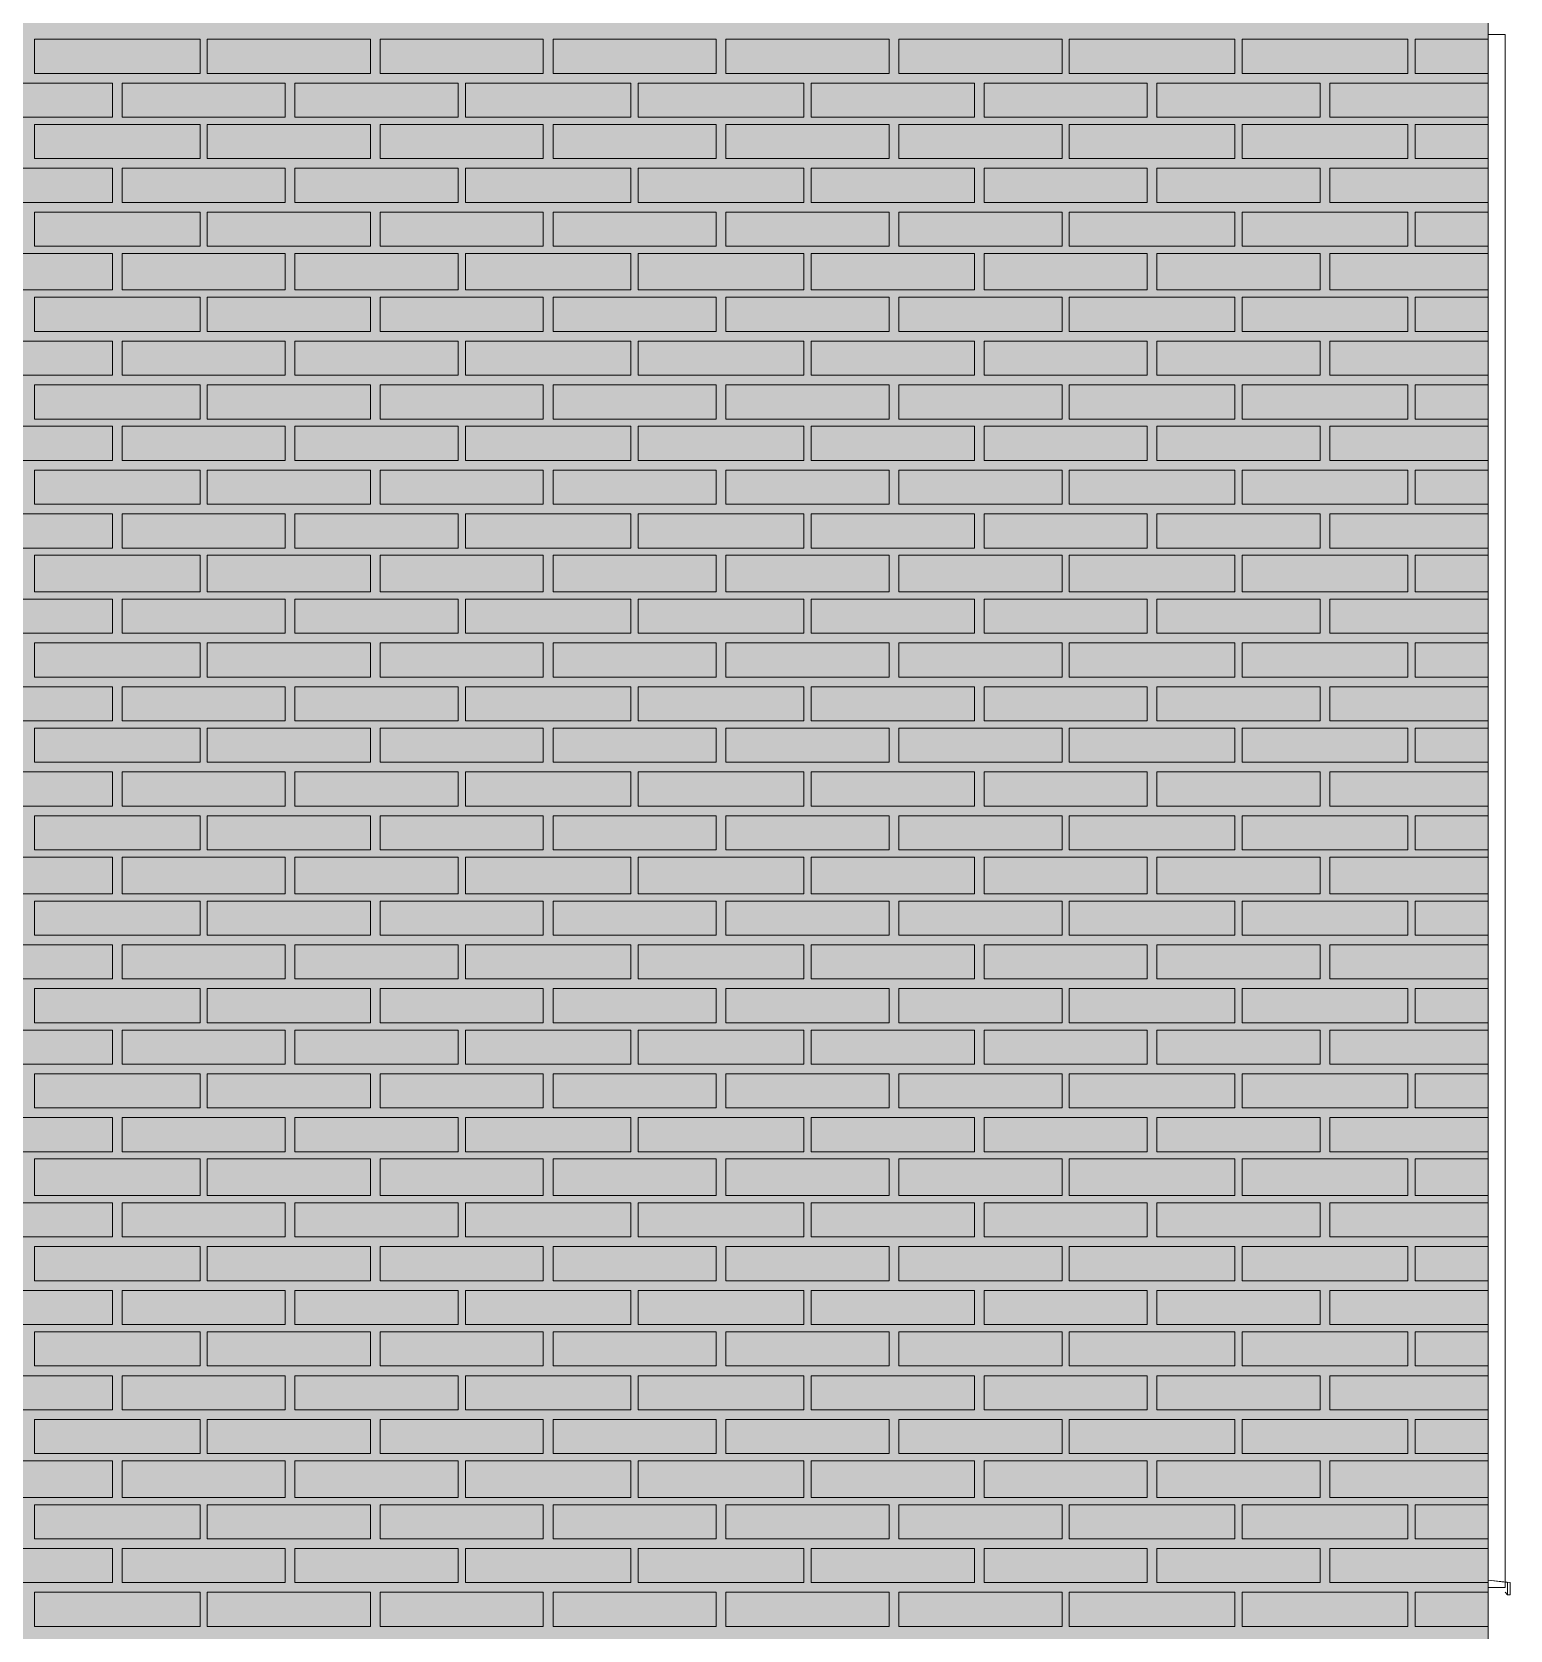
# Model space of a CAD drawing. Header units: millimetres. Extents: x -28928 to 100580, y -22867 to 36490.
# Drawn here: x 79786 to 82354, y 4157 to 6934 of the extents above; entities that cross this region are included whole.
import ezdxf

# ---------------------------------------------------------------- set-up
doc = ezdxf.new("R2010")
doc.units = ezdxf.units.MM
doc.layers.add('PDF _Геометрия', color=7, linetype='Continuous', true_color=0x8f8e8d)
doc.layers.add('PDF _Сплошная заливка', color=7, linetype='Continuous', true_color=0xffffff)

msp = doc.modelspace()

# ---------------------------------------------------------------- hatches: boundary and pattern name
at = {"layer": 'PDF _Сплошная заливка', "true_color": 0xdcd6cf, "transparency": 33554559}
msp.add_hatch(color=254, dxfattribs=at).paths.add_polyline_path([(60798.4, -2005.5), (60798.4, -4713.2), (70224.5, -4713.2), (70224.5, -1464), (74070.3, -1464), (74070.3, -4713.2), (82294.9, -4713.2), (82294.9, 9028.4), (55763.7, 9028.4), (55763.7, -4713.2), (56851.1, -4713.2), (56851.1, -1464), (58251.4, -1464), (58251.4, -4713.2), (59499.5, -4713.2), (59499.5, -2005.5)])

# ---------------------------------------------------------------- linework, layer by layer
at = {"layer": 'PDF _Геометрия', "color": 7, "lineweight": 9}
for points in [[(45263, -4679.3), (45263, -4713.2), (29486.4, -4713.2), (45263, -4713.2), (45263, -1464), (47137.2, -1464), (47137.2, -4713.2), (55763.7, -4713.2), (56851.1, -4713.2), (56851.1, -1464), (58251.4, -1464), (58251.4, -4713.2), (59499.5, -4713.2), (59499.5, -2005.5), (60798.4, -2005.5), (60798.4, -4713.2), (70224.5, -4713.2), (70224.5, -1464), (74070.3, -1464), (74070.3, -4713.2), (82294.9, -4713.2), (82316.1, -4713.2), (82316.1, 9028.4)], [(82316.1, 6929.9), (82345.7, 6929.9), (82345.7, 6853.7), (82345.7, 5580.3), (82345.7, 4306.8), (82345.7, 4230.7), (82316.1, 4230.7)], [(82345.7, 4222.2), (82345.7, 4222.2)]]:
    msp.add_lwpolyline(points, dxfattribs=at)
at = {"layer": 'PDF _Геометрия', "lineweight": 9}
for points in [[(80078, 6921.4), (80078, 6862.2), (79790.3, 6862.2), (79790.3, 6921.4)], [(80374.1, 6921.4), (80374.1, 6862.2), (80090.7, 6862.2), (80090.7, 6921.4)], [(80674.5, 6921.4), (80674.5, 6862.2), (80391.1, 6862.2), (80391.1, 6921.4)], [(80974.9, 6921.4), (80974.9, 6862.2), (80691.4, 6862.2), (80691.4, 6921.4)], [(81275.3, 6921.4), (81275.3, 6862.2), (80991.8, 6862.2), (80991.8, 6921.4)], [(81575.7, 6921.4), (81575.7, 6862.2), (81292.2, 6862.2), (81292.2, 6921.4)], [(81876.1, 6921.4), (81876.1, 6862.2), (81588.4, 6862.2), (81588.4, 6921.4)], [(82176.4, 6921.4), (82176.4, 6862.2), (81888.7, 6862.2), (81888.7, 6921.4)], [(79925.7, 6786), (79781.8, 6786), (79642.2, 6786), (79642.2, 6845.3), (79781.8, 6845.3), (79925.7, 6845.3)], [(80226.1, 6786), (80082.2, 6786), (79942.6, 6786), (79942.6, 6845.3), (80082.2, 6845.3), (80226.1, 6845.3)], [(80526.4, 6786), (80382.6, 6786), (80243, 6786), (80243, 6845.3), (80382.6, 6845.3), (80526.4, 6845.3)], [(80826.8, 6786), (80683, 6786), (80539.1, 6786), (80539.1, 6845.3), (80683, 6845.3), (80826.8, 6845.3)], [(81127.2, 6786), (80983.4, 6786), (80839.5, 6786), (80839.5, 6845.3), (80983.4, 6845.3), (81127.2, 6845.3)], [(81423.4, 6786), (81283.7, 6786), (81139.9, 6786), (81139.9, 6845.3), (81283.7, 6845.3), (81423.4, 6845.3)], [(81723.7, 6786), (81584.1, 6786), (81440.3, 6786), (81440.3, 6845.3), (81584.1, 6845.3), (81723.7, 6845.3)], [(82024.1, 6786), (81884.5, 6786), (81740.7, 6786), (81740.7, 6845.3), (81884.5, 6845.3), (82024.1, 6845.3)], [(80078, 6773.4), (80078, 6714.1), (79790.3, 6714.1), (79790.3, 6773.4)], [(80374.1, 6773.4), (80374.1, 6714.1), (80090.7, 6714.1), (80090.7, 6773.4)], [(80674.5, 6773.4), (80674.5, 6714.1), (80391.1, 6714.1), (80391.1, 6773.4)], [(80974.9, 6773.4), (80974.9, 6714.1), (80691.4, 6714.1), (80691.4, 6773.4)], [(81275.3, 6773.4), (81275.3, 6714.1), (80991.8, 6714.1), (80991.8, 6773.4)], [(81575.7, 6773.4), (81575.7, 6714.1), (81292.2, 6714.1), (81292.2, 6773.4)], [(81876.1, 6773.4), (81876.1, 6714.1), (81588.4, 6714.1), (81588.4, 6773.4)], [(82176.4, 6773.4), (82176.4, 6714.1), (81888.7, 6714.1), (81888.7, 6773.4)], [(79925.7, 6638), (79781.8, 6638), (79642.2, 6638), (79642.2, 6697.2), (79781.8, 6697.2), (79925.7, 6697.2)], [(80226.1, 6638), (80082.2, 6638), (79942.6, 6638), (79942.6, 6697.2), (80082.2, 6697.2), (80226.1, 6697.2)], [(80526.4, 6638), (80382.6, 6638), (80243, 6638), (80243, 6697.2), (80382.6, 6697.2), (80526.4, 6697.2)], [(80826.8, 6638), (80683, 6638), (80539.1, 6638), (80539.1, 6697.2), (80683, 6697.2), (80826.8, 6697.2)], [(81127.2, 6638), (80983.4, 6638), (80839.5, 6638), (80839.5, 6697.2), (80983.4, 6697.2), (81127.2, 6697.2)], [(81423.4, 6638), (81283.7, 6638), (81139.9, 6638), (81139.9, 6697.2), (81283.7, 6697.2), (81423.4, 6697.2)], [(81723.7, 6638), (81584.1, 6638), (81440.3, 6638), (81440.3, 6697.2), (81584.1, 6697.2), (81723.7, 6697.2)], [(82024.1, 6638), (81884.5, 6638), (81740.7, 6638), (81740.7, 6697.2), (81884.5, 6697.2), (82024.1, 6697.2)], [(80078, 6621), (80078, 6561.8), (79790.3, 6561.8), (79790.3, 6621)], [(80374.1, 6621), (80374.1, 6561.8), (80090.7, 6561.8), (80090.7, 6621)], [(80674.5, 6621), (80674.5, 6561.8), (80391.1, 6561.8), (80391.1, 6621)], [(80974.9, 6621), (80974.9, 6561.8), (80691.4, 6561.8), (80691.4, 6621)], [(81275.3, 6621), (81275.3, 6561.8), (80991.8, 6561.8), (80991.8, 6621)], [(81575.7, 6621), (81575.7, 6561.8), (81292.2, 6561.8), (81292.2, 6621)], [(81876.1, 6621), (81876.1, 6561.8), (81588.4, 6561.8), (81588.4, 6621)], [(82176.4, 6621), (82176.4, 6561.8), (81888.7, 6561.8), (81888.7, 6621)], [(79925.7, 6485.7), (79781.8, 6485.7), (79642.2, 6485.7), (79642.2, 6549.1), (79781.8, 6549.1), (79925.7, 6549.1)], [(80226.1, 6485.7), (80082.2, 6485.7), (79942.6, 6485.7), (79942.6, 6549.1), (80082.2, 6549.1), (80226.1, 6549.1)], [(80526.4, 6485.7), (80382.6, 6485.7), (80243, 6485.7), (80243, 6549.1), (80382.6, 6549.1), (80526.4, 6549.1)], [(80826.8, 6485.7), (80683, 6485.7), (80539.1, 6485.7), (80539.1, 6549.1), (80683, 6549.1), (80826.8, 6549.1)], [(81127.2, 6485.7), (80983.4, 6485.7), (80839.5, 6485.7), (80839.5, 6549.1), (80983.4, 6549.1), (81127.2, 6549.1)], [(81423.4, 6485.7), (81283.7, 6485.7), (81139.9, 6485.7), (81139.9, 6549.1), (81283.7, 6549.1), (81423.4, 6549.1)], [(81723.7, 6485.7), (81584.1, 6485.7), (81440.3, 6485.7), (81440.3, 6549.1), (81584.1, 6549.1), (81723.7, 6549.1)], [(82024.1, 6485.7), (81884.5, 6485.7), (81740.7, 6485.7), (81740.7, 6549.1), (81884.5, 6549.1), (82024.1, 6549.1)], [(80078, 6473), (80078, 6413.7), (79790.3, 6413.7), (79790.3, 6473)], [(80374.1, 6473), (80374.1, 6413.7), (80090.7, 6413.7), (80090.7, 6473)], [(80674.5, 6473), (80674.5, 6413.7), (80391.1, 6413.7), (80391.1, 6473)], [(80974.9, 6473), (80974.9, 6413.7), (80691.4, 6413.7), (80691.4, 6473)], [(81275.3, 6473), (81275.3, 6413.7), (80991.8, 6413.7), (80991.8, 6473)], [(81575.7, 6473), (81575.7, 6413.7), (81292.2, 6413.7), (81292.2, 6473)], [(81876.1, 6473), (81876.1, 6413.7), (81588.4, 6413.7), (81588.4, 6473)], [(82176.4, 6473), (82176.4, 6413.7), (81888.7, 6413.7), (81888.7, 6473)], [(79925.7, 6337.6), (79781.8, 6337.6), (79642.2, 6337.6), (79642.2, 6396.8), (79781.8, 6396.8), (79925.7, 6396.8)], [(80226.1, 6337.6), (80082.2, 6337.6), (79942.6, 6337.6), (79942.6, 6396.8), (80082.2, 6396.8), (80226.1, 6396.8)], [(80526.4, 6337.6), (80382.6, 6337.6), (80243, 6337.6), (80243, 6396.8), (80382.6, 6396.8), (80526.4, 6396.8)], [(80826.8, 6337.6), (80683, 6337.6), (80539.1, 6337.6), (80539.1, 6396.8), (80683, 6396.8), (80826.8, 6396.8)], [(81127.2, 6337.6), (80983.4, 6337.6), (80839.5, 6337.6), (80839.5, 6396.8), (80983.4, 6396.8), (81127.2, 6396.8)], [(81423.4, 6337.6), (81283.7, 6337.6), (81139.9, 6337.6), (81139.9, 6396.8), (81283.7, 6396.8), (81423.4, 6396.8)], [(81723.7, 6337.6), (81584.1, 6337.6), (81440.3, 6337.6), (81440.3, 6396.8), (81584.1, 6396.8), (81723.7, 6396.8)], [(82024.1, 6337.6), (81884.5, 6337.6), (81740.7, 6337.6), (81740.7, 6396.8), (81884.5, 6396.8), (82024.1, 6396.8)], [(80078, 6320.7), (80078, 6261.4), (79790.3, 6261.4), (79790.3, 6320.7)], [(80374.1, 6320.7), (80374.1, 6261.4), (80090.7, 6261.4), (80090.7, 6320.7)], [(80674.5, 6320.7), (80674.5, 6261.4), (80391.1, 6261.4), (80391.1, 6320.7)], [(80974.9, 6320.7), (80974.9, 6261.4), (80691.4, 6261.4), (80691.4, 6320.7)], [(81275.3, 6320.7), (81275.3, 6261.4), (80991.8, 6261.4), (80991.8, 6320.7)], [(81575.7, 6320.7), (81575.7, 6261.4), (81292.2, 6261.4), (81292.2, 6320.7)], [(81876.1, 6320.7), (81876.1, 6261.4), (81588.4, 6261.4), (81588.4, 6320.7)], [(82176.4, 6320.7), (82176.4, 6261.4), (81888.7, 6261.4), (81888.7, 6320.7)], [(79925.7, 6189.5), (79781.8, 6189.5), (79642.2, 6189.5), (79642.2, 6248.7), (79781.8, 6248.7), (79925.7, 6248.7)], [(80226.1, 6189.5), (80082.2, 6189.5), (79942.6, 6189.5), (79942.6, 6248.7), (80082.2, 6248.7), (80226.1, 6248.7)], [(80526.4, 6189.5), (80382.6, 6189.5), (80243, 6189.5), (80243, 6248.7), (80382.6, 6248.7), (80526.4, 6248.7)], [(80826.8, 6189.5), (80683, 6189.5), (80539.1, 6189.5), (80539.1, 6248.7), (80683, 6248.7), (80826.8, 6248.7)], [(81127.2, 6189.5), (80983.4, 6189.5), (80839.5, 6189.5), (80839.5, 6248.7), (80983.4, 6248.7), (81127.2, 6248.7)], [(81423.4, 6189.5), (81283.7, 6189.5), (81139.9, 6189.5), (81139.9, 6248.7), (81283.7, 6248.7), (81423.4, 6248.7)], [(81723.7, 6189.5), (81584.1, 6189.5), (81440.3, 6189.5), (81440.3, 6248.7), (81584.1, 6248.7), (81723.7, 6248.7)], [(82024.1, 6189.5), (81884.5, 6189.5), (81740.7, 6189.5), (81740.7, 6248.7), (81884.5, 6248.7), (82024.1, 6248.7)], [(80078, 6172.6), (80078, 6113.4), (79790.3, 6113.4), (79790.3, 6172.6)], [(80374.1, 6172.6), (80374.1, 6113.4), (80090.7, 6113.4), (80090.7, 6172.6)], [(80674.5, 6172.6), (80674.5, 6113.4), (80391.1, 6113.4), (80391.1, 6172.6)], [(80974.9, 6172.6), (80974.9, 6113.4), (80691.4, 6113.4), (80691.4, 6172.6)], [(81275.3, 6172.6), (81275.3, 6113.4), (80991.8, 6113.4), (80991.8, 6172.6)], [(81575.7, 6172.6), (81575.7, 6113.4), (81292.2, 6113.4), (81292.2, 6172.6)], [(81876.1, 6172.6), (81876.1, 6113.4), (81588.4, 6113.4), (81588.4, 6172.6)], [(82176.4, 6172.6), (82176.4, 6113.4), (81888.7, 6113.4), (81888.7, 6172.6)], [(79925.7, 6037.2), (79781.8, 6037.2), (79642.2, 6037.2), (79642.2, 6096.4), (79781.8, 6096.4), (79925.7, 6096.4)], [(80226.1, 6037.2), (80082.2, 6037.2), (79942.6, 6037.2), (79942.6, 6096.4), (80082.2, 6096.4), (80226.1, 6096.4)], [(80526.4, 6037.2), (80382.6, 6037.2), (80243, 6037.2), (80243, 6096.4), (80382.6, 6096.4), (80526.4, 6096.4)], [(80826.8, 6037.2), (80683, 6037.2), (80539.1, 6037.2), (80539.1, 6096.4), (80683, 6096.4), (80826.8, 6096.4)], [(81127.2, 6037.2), (80983.4, 6037.2), (80839.5, 6037.2), (80839.5, 6096.4), (80983.4, 6096.4), (81127.2, 6096.4)], [(81423.4, 6037.2), (81283.7, 6037.2), (81139.9, 6037.2), (81139.9, 6096.4), (81283.7, 6096.4), (81423.4, 6096.4)], [(81723.7, 6037.2), (81584.1, 6037.2), (81440.3, 6037.2), (81440.3, 6096.4), (81584.1, 6096.4), (81723.7, 6096.4)], [(82024.1, 6037.2), (81884.5, 6037.2), (81740.7, 6037.2), (81740.7, 6096.4), (81884.5, 6096.4), (82024.1, 6096.4)], [(80078, 6024.5), (80078, 5961), (79790.3, 5961), (79790.3, 6024.5)], [(80374.1, 6024.5), (80374.1, 5961), (80090.7, 5961), (80090.7, 6024.5)], [(80674.5, 6024.5), (80674.5, 5961), (80391.1, 5961), (80391.1, 6024.5)], [(80974.9, 6024.5), (80974.9, 5961), (80691.4, 5961), (80691.4, 6024.5)], [(81275.3, 6024.5), (81275.3, 5961), (80991.8, 5961), (80991.8, 6024.5)], [(81575.7, 6024.5), (81575.7, 5961), (81292.2, 5961), (81292.2, 6024.5)], [(81876.1, 6024.5), (81876.1, 5961), (81588.4, 5961), (81588.4, 6024.5)], [(82176.4, 6024.5), (82176.4, 5961), (81888.7, 5961), (81888.7, 6024.5)], [(79925.7, 5889.1), (79781.8, 5889.1), (79642.2, 5889.1), (79642.2, 5948.4), (79781.8, 5948.4), (79925.7, 5948.4)], [(80226.1, 5889.1), (80082.2, 5889.1), (79942.6, 5889.1), (79942.6, 5948.4), (80082.2, 5948.4), (80226.1, 5948.4)], [(80526.4, 5889.1), (80382.6, 5889.1), (80243, 5889.1), (80243, 5948.4), (80382.6, 5948.4), (80526.4, 5948.4)], [(80826.8, 5889.1), (80683, 5889.1), (80539.1, 5889.1), (80539.1, 5948.4), (80683, 5948.4), (80826.8, 5948.4)], [(81127.2, 5889.1), (80983.4, 5889.1), (80839.5, 5889.1), (80839.5, 5948.4), (80983.4, 5948.4), (81127.2, 5948.4)], [(81423.4, 5889.1), (81283.7, 5889.1), (81139.9, 5889.1), (81139.9, 5948.4), (81283.7, 5948.4), (81423.4, 5948.4)], [(81723.7, 5889.1), (81584.1, 5889.1), (81440.3, 5889.1), (81440.3, 5948.4), (81584.1, 5948.4), (81723.7, 5948.4)], [(82024.1, 5889.1), (81884.5, 5889.1), (81740.7, 5889.1), (81740.7, 5948.4), (81884.5, 5948.4), (82024.1, 5948.4)], [(80078, 5872.2), (80078, 5813), (79790.3, 5813), (79790.3, 5872.2)], [(80374.1, 5872.2), (80374.1, 5813), (80090.7, 5813), (80090.7, 5872.2)], [(80674.5, 5872.2), (80674.5, 5813), (80391.1, 5813), (80391.1, 5872.2)], [(80974.9, 5872.2), (80974.9, 5813), (80691.4, 5813), (80691.4, 5872.2)], [(81275.3, 5872.2), (81275.3, 5813), (80991.8, 5813), (80991.8, 5872.2)], [(81575.7, 5872.2), (81575.7, 5813), (81292.2, 5813), (81292.2, 5872.2)], [(81876.1, 5872.2), (81876.1, 5813), (81588.4, 5813), (81588.4, 5872.2)], [(82176.4, 5872.2), (82176.4, 5813), (81888.7, 5813), (81888.7, 5872.2)], [(79925.7, 5736.8), (79781.8, 5736.8), (79642.2, 5736.8), (79642.2, 5796), (79781.8, 5796), (79925.7, 5796)], [(80226.1, 5736.8), (80082.2, 5736.8), (79942.6, 5736.8), (79942.6, 5796), (80082.2, 5796), (80226.1, 5796)], [(80526.4, 5736.8), (80382.6, 5736.8), (80243, 5736.8), (80243, 5796), (80382.6, 5796), (80526.4, 5796)], [(80826.8, 5736.8), (80683, 5736.8), (80539.1, 5736.8), (80539.1, 5796), (80683, 5796), (80826.8, 5796)], [(81127.2, 5736.8), (80983.4, 5736.8), (80839.5, 5736.8), (80839.5, 5796), (80983.4, 5796), (81127.2, 5796)], [(81423.4, 5736.8), (81283.7, 5736.8), (81139.9, 5736.8), (81139.9, 5796), (81283.7, 5796), (81423.4, 5796)], [(81723.7, 5736.8), (81584.1, 5736.8), (81440.3, 5736.8), (81440.3, 5796), (81584.1, 5796), (81723.7, 5796)], [(82024.1, 5736.8), (81884.5, 5736.8), (81740.7, 5736.8), (81740.7, 5796), (81884.5, 5796), (82024.1, 5796)], [(80078, 5724.1), (80078, 5664.9), (79790.3, 5664.9), (79790.3, 5724.1)], [(80374.1, 5724.1), (80374.1, 5664.9), (80090.7, 5664.9), (80090.7, 5724.1)], [(80674.5, 5724.1), (80674.5, 5664.9), (80391.1, 5664.9), (80391.1, 5724.1)], [(80974.9, 5724.1), (80974.9, 5664.9), (80691.4, 5664.9), (80691.4, 5724.1)], [(81275.3, 5724.1), (81275.3, 5664.9), (80991.8, 5664.9), (80991.8, 5724.1)], [(81575.7, 5724.1), (81575.7, 5664.9), (81292.2, 5664.9), (81292.2, 5724.1)], [(81876.1, 5724.1), (81876.1, 5664.9), (81588.4, 5664.9), (81588.4, 5724.1)], [(82176.4, 5724.1), (82176.4, 5664.9), (81888.7, 5664.9), (81888.7, 5724.1)], [(79925.7, 5588.7), (79781.8, 5588.7), (79642.2, 5588.7), (79642.2, 5648), (79781.8, 5648), (79925.7, 5648)], [(80226.1, 5588.7), (80082.2, 5588.7), (79942.6, 5588.7), (79942.6, 5648), (80082.2, 5648), (80226.1, 5648)], [(80526.4, 5588.7), (80382.6, 5588.7), (80243, 5588.7), (80243, 5648), (80382.6, 5648), (80526.4, 5648)], [(80826.8, 5588.7), (80683, 5588.7), (80539.1, 5588.7), (80539.1, 5648), (80683, 5648), (80826.8, 5648)], [(81127.2, 5588.7), (80983.4, 5588.7), (80839.5, 5588.7), (80839.5, 5648), (80983.4, 5648), (81127.2, 5648)], [(81423.4, 5588.7), (81283.7, 5588.7), (81139.9, 5588.7), (81139.9, 5648), (81283.7, 5648), (81423.4, 5648)], [(81723.7, 5588.7), (81584.1, 5588.7), (81440.3, 5588.7), (81440.3, 5648), (81584.1, 5648), (81723.7, 5648)], [(82024.1, 5588.7), (81884.5, 5588.7), (81740.7, 5588.7), (81740.7, 5648), (81884.5, 5648), (82024.1, 5648)], [(80078, 5571.8), (80078, 5512.6), (79790.3, 5512.6), (79790.3, 5571.8)], [(80374.1, 5571.8), (80374.1, 5512.6), (80090.7, 5512.6), (80090.7, 5571.8)], [(80674.5, 5571.8), (80674.5, 5512.6), (80391.1, 5512.6), (80391.1, 5571.8)], [(80974.9, 5571.8), (80974.9, 5512.6), (80691.4, 5512.6), (80691.4, 5571.8)], [(81275.3, 5571.8), (81275.3, 5512.6), (80991.8, 5512.6), (80991.8, 5571.8)], [(81575.7, 5571.8), (81575.7, 5512.6), (81292.2, 5512.6), (81292.2, 5571.8)], [(81876.1, 5571.8), (81876.1, 5512.6), (81588.4, 5512.6), (81588.4, 5571.8)], [(82176.4, 5571.8), (82176.4, 5512.6), (81888.7, 5512.6), (81888.7, 5571.8)], [(79925.7, 5436.4), (79781.8, 5436.4), (79642.2, 5436.4), (79642.2, 5499.9), (79781.8, 5499.9), (79925.7, 5499.9)], [(80226.1, 5436.4), (80082.2, 5436.4), (79942.6, 5436.4), (79942.6, 5499.9), (80082.2, 5499.9), (80226.1, 5499.9)], [(80526.4, 5436.4), (80382.6, 5436.4), (80243, 5436.4), (80243, 5499.9), (80382.6, 5499.9), (80526.4, 5499.9)], [(80826.8, 5436.4), (80683, 5436.4), (80539.1, 5436.4), (80539.1, 5499.9), (80683, 5499.9), (80826.8, 5499.9)], [(81127.2, 5436.4), (80983.4, 5436.4), (80839.5, 5436.4), (80839.5, 5499.9), (80983.4, 5499.9), (81127.2, 5499.9)], [(81423.4, 5436.4), (81283.7, 5436.4), (81139.9, 5436.4), (81139.9, 5499.9), (81283.7, 5499.9), (81423.4, 5499.9)], [(81723.7, 5436.4), (81584.1, 5436.4), (81440.3, 5436.4), (81440.3, 5499.9), (81584.1, 5499.9), (81723.7, 5499.9)], [(82024.1, 5436.4), (81884.5, 5436.4), (81740.7, 5436.4), (81740.7, 5499.9), (81884.5, 5499.9), (82024.1, 5499.9)], [(80078, 5423.7), (80078, 5364.5), (79790.3, 5364.5), (79790.3, 5423.7)], [(80374.1, 5423.7), (80374.1, 5364.5), (80090.7, 5364.5), (80090.7, 5423.7)], [(80674.5, 5423.7), (80674.5, 5364.5), (80391.1, 5364.5), (80391.1, 5423.7)], [(80974.9, 5423.7), (80974.9, 5364.5), (80691.4, 5364.5), (80691.4, 5423.7)], [(81275.3, 5423.7), (81275.3, 5364.5), (80991.8, 5364.5), (80991.8, 5423.7)], [(81575.7, 5423.7), (81575.7, 5364.5), (81292.2, 5364.5), (81292.2, 5423.7)], [(81876.1, 5423.7), (81876.1, 5364.5), (81588.4, 5364.5), (81588.4, 5423.7)], [(82176.4, 5423.7), (82176.4, 5364.5), (81888.7, 5364.5), (81888.7, 5423.7)], [(79925.7, 5288.4), (79781.8, 5288.4), (79642.2, 5288.4), (79642.2, 5347.6), (79781.8, 5347.6), (79925.7, 5347.6)], [(80226.1, 5288.4), (80082.2, 5288.4), (79942.6, 5288.4), (79942.6, 5347.6), (80082.2, 5347.6), (80226.1, 5347.6)], [(80526.4, 5288.4), (80382.6, 5288.4), (80243, 5288.4), (80243, 5347.6), (80382.6, 5347.6), (80526.4, 5347.6)], [(80826.8, 5288.4), (80683, 5288.4), (80539.1, 5288.4), (80539.1, 5347.6), (80683, 5347.6), (80826.8, 5347.6)], [(81127.2, 5288.4), (80983.4, 5288.4), (80839.5, 5288.4), (80839.5, 5347.6), (80983.4, 5347.6), (81127.2, 5347.6)], [(81423.4, 5288.4), (81283.7, 5288.4), (81139.9, 5288.4), (81139.9, 5347.6), (81283.7, 5347.6), (81423.4, 5347.6)], [(81723.7, 5288.4), (81584.1, 5288.4), (81440.3, 5288.4), (81440.3, 5347.6), (81584.1, 5347.6), (81723.7, 5347.6)], [(82024.1, 5288.4), (81884.5, 5288.4), (81740.7, 5288.4), (81740.7, 5347.6), (81884.5, 5347.6), (82024.1, 5347.6)], [(80078, 5271.4), (80078, 5212.2), (79790.3, 5212.2), (79790.3, 5271.4)], [(80374.1, 5271.4), (80374.1, 5212.2), (80090.7, 5212.2), (80090.7, 5271.4)], [(80674.5, 5271.4), (80674.5, 5212.2), (80391.1, 5212.2), (80391.1, 5271.4)], [(80974.9, 5271.4), (80974.9, 5212.2), (80691.4, 5212.2), (80691.4, 5271.4)], [(81275.3, 5271.4), (81275.3, 5212.2), (80991.8, 5212.2), (80991.8, 5271.4)], [(81575.7, 5271.4), (81575.7, 5212.2), (81292.2, 5212.2), (81292.2, 5271.4)], [(81876.1, 5271.4), (81876.1, 5212.2), (81588.4, 5212.2), (81588.4, 5271.4)], [(82176.4, 5271.4), (82176.4, 5212.2), (81888.7, 5212.2), (81888.7, 5271.4)], [(79925.7, 5140.3), (79781.8, 5140.3), (79642.2, 5140.3), (79642.2, 5199.5), (79781.8, 5199.5), (79925.7, 5199.5)], [(80226.1, 5140.3), (80082.2, 5140.3), (79942.6, 5140.3), (79942.6, 5199.5), (80082.2, 5199.5), (80226.1, 5199.5)], [(80526.4, 5140.3), (80382.6, 5140.3), (80243, 5140.3), (80243, 5199.5), (80382.6, 5199.5), (80526.4, 5199.5)], [(80826.8, 5140.3), (80683, 5140.3), (80539.1, 5140.3), (80539.1, 5199.5), (80683, 5199.5), (80826.8, 5199.5)], [(81127.2, 5140.3), (80983.4, 5140.3), (80839.5, 5140.3), (80839.5, 5199.5), (80983.4, 5199.5), (81127.2, 5199.5)], [(81423.4, 5140.3), (81283.7, 5140.3), (81139.9, 5140.3), (81139.9, 5199.5), (81283.7, 5199.5), (81423.4, 5199.5)], [(81723.7, 5140.3), (81584.1, 5140.3), (81440.3, 5140.3), (81440.3, 5199.5), (81584.1, 5199.5), (81723.7, 5199.5)], [(82024.1, 5140.3), (81884.5, 5140.3), (81740.7, 5140.3), (81740.7, 5199.5), (81884.5, 5199.5), (82024.1, 5199.5)], [(80078, 5123.4), (80078, 5064.1), (79790.3, 5064.1), (79790.3, 5123.4)], [(80374.1, 5123.4), (80374.1, 5064.1), (80090.7, 5064.1), (80090.7, 5123.4)], [(80674.5, 5123.4), (80674.5, 5064.1), (80391.1, 5064.1), (80391.1, 5123.4)], [(80974.9, 5123.4), (80974.9, 5064.1), (80691.4, 5064.1), (80691.4, 5123.4)], [(81275.3, 5123.4), (81275.3, 5064.1), (80991.8, 5064.1), (80991.8, 5123.4)], [(81575.7, 5123.4), (81575.7, 5064.1), (81292.2, 5064.1), (81292.2, 5123.4)], [(81876.1, 5123.4), (81876.1, 5064.1), (81588.4, 5064.1), (81588.4, 5123.4)], [(82176.4, 5123.4), (82176.4, 5064.1), (81888.7, 5064.1), (81888.7, 5123.4)], [(79925.7, 4988), (79781.8, 4988), (79642.2, 4988), (79642.2, 5047.2), (79781.8, 5047.2), (79925.7, 5047.2)], [(80226.1, 4988), (80082.2, 4988), (79942.6, 4988), (79942.6, 5047.2), (80082.2, 5047.2), (80226.1, 5047.2)], [(80526.4, 4988), (80382.6, 4988), (80243, 4988), (80243, 5047.2), (80382.6, 5047.2), (80526.4, 5047.2)], [(80826.8, 4988), (80683, 4988), (80539.1, 4988), (80539.1, 5047.2), (80683, 5047.2), (80826.8, 5047.2)], [(81127.2, 4988), (80983.4, 4988), (80839.5, 4988), (80839.5, 5047.2), (80983.4, 5047.2), (81127.2, 5047.2)], [(81423.4, 4988), (81283.7, 4988), (81139.9, 4988), (81139.9, 5047.2), (81283.7, 5047.2), (81423.4, 5047.2)], [(81723.7, 4988), (81584.1, 4988), (81440.3, 4988), (81440.3, 5047.2), (81584.1, 5047.2), (81723.7, 5047.2)], [(82024.1, 4988), (81884.5, 4988), (81740.7, 4988), (81740.7, 5047.2), (81884.5, 5047.2), (82024.1, 5047.2)], [(80078, 4975.3), (80078, 4911.8), (79790.3, 4911.8), (79790.3, 4975.3)], [(80374.1, 4975.3), (80374.1, 4911.8), (80090.7, 4911.8), (80090.7, 4975.3)], [(80674.5, 4975.3), (80674.5, 4911.8), (80391.1, 4911.8), (80391.1, 4975.3)], [(80974.9, 4975.3), (80974.9, 4911.8), (80691.4, 4911.8), (80691.4, 4975.3)], [(81275.3, 4975.3), (81275.3, 4911.8), (80991.8, 4911.8), (80991.8, 4975.3)], [(81575.7, 4975.3), (81575.7, 4911.8), (81292.2, 4911.8), (81292.2, 4975.3)], [(81876.1, 4975.3), (81876.1, 4911.8), (81588.4, 4911.8), (81588.4, 4975.3)], [(82176.4, 4975.3), (82176.4, 4911.8), (81888.7, 4911.8), (81888.7, 4975.3)], [(79925.7, 4839.9), (79781.8, 4839.9), (79642.2, 4839.9), (79642.2, 4899.1), (79781.8, 4899.1), (79925.7, 4899.1)], [(80226.1, 4839.9), (80082.2, 4839.9), (79942.6, 4839.9), (79942.6, 4899.1), (80082.2, 4899.1), (80226.1, 4899.1)], [(80526.4, 4839.9), (80382.6, 4839.9), (80243, 4839.9), (80243, 4899.1), (80382.6, 4899.1), (80526.4, 4899.1)], [(80826.8, 4839.9), (80683, 4839.9), (80539.1, 4839.9), (80539.1, 4899.1), (80683, 4899.1), (80826.8, 4899.1)], [(81127.2, 4839.9), (80983.4, 4839.9), (80839.5, 4839.9), (80839.5, 4899.1), (80983.4, 4899.1), (81127.2, 4899.1)], [(81423.4, 4839.9), (81283.7, 4839.9), (81139.9, 4839.9), (81139.9, 4899.1), (81283.7, 4899.1), (81423.4, 4899.1)], [(81723.7, 4839.9), (81584.1, 4839.9), (81440.3, 4839.9), (81440.3, 4899.1), (81584.1, 4899.1), (81723.7, 4899.1)], [(82024.1, 4839.9), (81884.5, 4839.9), (81740.7, 4839.9), (81740.7, 4899.1), (81884.5, 4899.1), (82024.1, 4899.1)], [(80078, 4823), (80078, 4763.7), (79790.3, 4763.7), (79790.3, 4823)], [(80374.1, 4823), (80374.1, 4763.7), (80090.7, 4763.7), (80090.7, 4823)], [(80674.5, 4823), (80674.5, 4763.7), (80391.1, 4763.7), (80391.1, 4823)], [(80974.9, 4823), (80974.9, 4763.7), (80691.4, 4763.7), (80691.4, 4823)], [(81275.3, 4823), (81275.3, 4763.7), (80991.8, 4763.7), (80991.8, 4823)], [(81575.7, 4823), (81575.7, 4763.7), (81292.2, 4763.7), (81292.2, 4823)], [(81876.1, 4823), (81876.1, 4763.7), (81588.4, 4763.7), (81588.4, 4823)], [(82176.4, 4823), (82176.4, 4763.7), (81888.7, 4763.7), (81888.7, 4823)], [(79925.7, 4687.6), (79781.8, 4687.6), (79642.2, 4687.6), (79642.2, 4746.8), (79781.8, 4746.8), (79925.7, 4746.8)], [(80226.1, 4687.6), (80082.2, 4687.6), (79942.6, 4687.6), (79942.6, 4746.8), (80082.2, 4746.8), (80226.1, 4746.8)], [(80526.4, 4687.6), (80382.6, 4687.6), (80243, 4687.6), (80243, 4746.8), (80382.6, 4746.8), (80526.4, 4746.8)], [(80826.8, 4687.6), (80683, 4687.6), (80539.1, 4687.6), (80539.1, 4746.8), (80683, 4746.8), (80826.8, 4746.8)], [(81127.2, 4687.6), (80983.4, 4687.6), (80839.5, 4687.6), (80839.5, 4746.8), (80983.4, 4746.8), (81127.2, 4746.8)], [(81423.4, 4687.6), (81283.7, 4687.6), (81139.9, 4687.6), (81139.9, 4746.8), (81283.7, 4746.8), (81423.4, 4746.8)], [(81723.7, 4687.6), (81584.1, 4687.6), (81440.3, 4687.6), (81440.3, 4746.8), (81584.1, 4746.8), (81723.7, 4746.8)], [(82024.1, 4687.6), (81884.5, 4687.6), (81740.7, 4687.6), (81740.7, 4746.8), (81884.5, 4746.8), (82024.1, 4746.8)], [(80078, 4674.9), (80078, 4615.7), (79790.3, 4615.7), (79790.3, 4674.9)], [(80374.1, 4674.9), (80374.1, 4615.7), (80090.7, 4615.7), (80090.7, 4674.9)], [(80674.5, 4674.9), (80674.5, 4615.7), (80391.1, 4615.7), (80391.1, 4674.9)], [(80974.9, 4674.9), (80974.9, 4615.7), (80691.4, 4615.7), (80691.4, 4674.9)], [(81275.3, 4674.9), (81275.3, 4615.7), (80991.8, 4615.7), (80991.8, 4674.9)], [(81575.7, 4674.9), (81575.7, 4615.7), (81292.2, 4615.7), (81292.2, 4674.9)], [(81876.1, 4674.9), (81876.1, 4615.7), (81588.4, 4615.7), (81588.4, 4674.9)], [(82176.4, 4674.9), (82176.4, 4615.7), (81888.7, 4615.7), (81888.7, 4674.9)], [(79925.7, 4539.5), (79781.8, 4539.5), (79642.2, 4539.5), (79642.2, 4598.7), (79781.8, 4598.7), (79925.7, 4598.7)], [(80226.1, 4539.5), (80082.2, 4539.5), (79942.6, 4539.5), (79942.6, 4598.7), (80082.2, 4598.7), (80226.1, 4598.7)], [(80526.4, 4539.5), (80382.6, 4539.5), (80243, 4539.5), (80243, 4598.7), (80382.6, 4598.7), (80526.4, 4598.7)], [(80826.8, 4539.5), (80683, 4539.5), (80539.1, 4539.5), (80539.1, 4598.7), (80683, 4598.7), (80826.8, 4598.7)], [(81127.2, 4539.5), (80983.4, 4539.5), (80839.5, 4539.5), (80839.5, 4598.7), (80983.4, 4598.7), (81127.2, 4598.7)], [(81423.4, 4539.5), (81283.7, 4539.5), (81139.9, 4539.5), (81139.9, 4598.7), (81283.7, 4598.7), (81423.4, 4598.7)], [(81723.7, 4539.5), (81584.1, 4539.5), (81440.3, 4539.5), (81440.3, 4598.7), (81584.1, 4598.7), (81723.7, 4598.7)], [(82024.1, 4539.5), (81884.5, 4539.5), (81740.7, 4539.5), (81740.7, 4598.7), (81884.5, 4598.7), (82024.1, 4598.7)], [(80078, 4522.6), (80078, 4463.4), (79790.3, 4463.4), (79790.3, 4522.6)], [(80374.1, 4522.6), (80374.1, 4463.4), (80090.7, 4463.4), (80090.7, 4522.6)], [(80674.5, 4522.6), (80674.5, 4463.4), (80391.1, 4463.4), (80391.1, 4522.6)], [(80974.9, 4522.6), (80974.9, 4463.4), (80691.4, 4463.4), (80691.4, 4522.6)], [(81275.3, 4522.6), (81275.3, 4463.4), (80991.8, 4463.4), (80991.8, 4522.6)], [(81575.7, 4522.6), (81575.7, 4463.4), (81292.2, 4463.4), (81292.2, 4522.6)], [(81876.1, 4522.6), (81876.1, 4463.4), (81588.4, 4463.4), (81588.4, 4522.6)], [(82176.4, 4522.6), (82176.4, 4463.4), (81888.7, 4463.4), (81888.7, 4522.6)], [(79925.7, 4387.2), (79781.8, 4387.2), (79642.2, 4387.2), (79642.2, 4450.7), (79781.8, 4450.7), (79925.7, 4450.7)], [(80226.1, 4387.2), (80082.2, 4387.2), (79942.6, 4387.2), (79942.6, 4450.7), (80082.2, 4450.7), (80226.1, 4450.7)], [(80526.4, 4387.2), (80382.6, 4387.2), (80243, 4387.2), (80243, 4450.7), (80382.6, 4450.7), (80526.4, 4450.7)], [(80826.8, 4387.2), (80683, 4387.2), (80539.1, 4387.2), (80539.1, 4450.7), (80683, 4450.7), (80826.8, 4450.7)], [(81127.2, 4387.2), (80983.4, 4387.2), (80839.5, 4387.2), (80839.5, 4450.7), (80983.4, 4450.7), (81127.2, 4450.7)], [(81423.4, 4387.2), (81283.7, 4387.2), (81139.9, 4387.2), (81139.9, 4450.7), (81283.7, 4450.7), (81423.4, 4450.7)], [(81723.7, 4387.2), (81584.1, 4387.2), (81440.3, 4387.2), (81440.3, 4450.7), (81584.1, 4450.7), (81723.7, 4450.7)], [(82024.1, 4387.2), (81884.5, 4387.2), (81740.7, 4387.2), (81740.7, 4450.7), (81884.5, 4450.7), (82024.1, 4450.7)], [(80078, 4374.5), (80078, 4315.3), (79790.3, 4315.3), (79790.3, 4374.5)], [(80374.1, 4374.5), (80374.1, 4315.3), (80090.7, 4315.3), (80090.7, 4374.5)], [(80674.5, 4374.5), (80674.5, 4315.3), (80391.1, 4315.3), (80391.1, 4374.5)], [(80974.9, 4374.5), (80974.9, 4315.3), (80691.4, 4315.3), (80691.4, 4374.5)], [(81275.3, 4374.5), (81275.3, 4315.3), (80991.8, 4315.3), (80991.8, 4374.5)], [(81575.7, 4374.5), (81575.7, 4315.3), (81292.2, 4315.3), (81292.2, 4374.5)], [(81876.1, 4374.5), (81876.1, 4315.3), (81588.4, 4315.3), (81588.4, 4374.5)], [(82176.4, 4374.5), (82176.4, 4315.3), (81888.7, 4315.3), (81888.7, 4374.5)], [(79925.7, 4239.1), (79781.8, 4239.1), (79642.2, 4239.1), (79642.2, 4298.4), (79781.8, 4298.4), (79925.7, 4298.4)], [(80226.1, 4239.1), (80082.2, 4239.1), (79942.6, 4239.1), (79942.6, 4298.4), (80082.2, 4298.4), (80226.1, 4298.4)], [(80526.4, 4239.1), (80382.6, 4239.1), (80243, 4239.1), (80243, 4298.4), (80382.6, 4298.4), (80526.4, 4298.4)], [(80826.8, 4239.1), (80683, 4239.1), (80539.1, 4239.1), (80539.1, 4298.4), (80683, 4298.4), (80826.8, 4298.4)], [(81127.2, 4239.1), (80983.4, 4239.1), (80839.5, 4239.1), (80839.5, 4298.4), (80983.4, 4298.4), (81127.2, 4298.4)], [(81423.4, 4239.1), (81283.7, 4239.1), (81139.9, 4239.1), (81139.9, 4298.4), (81283.7, 4298.4), (81423.4, 4298.4)], [(81723.7, 4239.1), (81584.1, 4239.1), (81440.3, 4239.1), (81440.3, 4298.4), (81584.1, 4298.4), (81723.7, 4298.4)], [(82024.1, 4239.1), (81884.5, 4239.1), (81740.7, 4239.1), (81740.7, 4298.4), (81884.5, 4298.4), (82024.1, 4298.4)], [(80078, 4222.2), (80078, 4163), (79790.3, 4163), (79790.3, 4222.2)], [(80374.1, 4222.2), (80374.1, 4163), (80090.7, 4163), (80090.7, 4222.2)], [(80674.5, 4222.2), (80674.5, 4163), (80391.1, 4163), (80391.1, 4222.2)], [(80974.9, 4222.2), (80974.9, 4163), (80691.4, 4163), (80691.4, 4222.2)], [(81275.3, 4222.2), (81275.3, 4163), (80991.8, 4163), (80991.8, 4222.2)], [(81575.7, 4222.2), (81575.7, 4163), (81292.2, 4163), (81292.2, 4222.2)], [(81876.1, 4222.2), (81876.1, 4163), (81588.4, 4163), (81588.4, 4222.2)], [(82176.4, 4222.2), (82176.4, 4163), (81888.7, 4163), (81888.7, 4222.2)]]:
    msp.add_lwpolyline(points, close=True, dxfattribs=at)
for points in [[(82316.1, 6862.2), (82294.9, 6862.2), (82189.1, 6862.2), (82189.1, 6921.4), (82294.9, 6921.4), (82316.1, 6921.4)], [(82316.1, 6786), (82294.9, 6786), (82180.7, 6786), (82041.1, 6786), (82041.1, 6845.3), (82180.7, 6845.3), (82294.9, 6845.3), (82316.1, 6845.3)], [(82316.1, 6714.1), (82294.9, 6714.1), (82189.1, 6714.1), (82189.1, 6773.4), (82294.9, 6773.4), (82316.1, 6773.4)], [(82316.1, 6638), (82294.9, 6638), (82180.7, 6638), (82041.1, 6638), (82041.1, 6697.2), (82180.7, 6697.2), (82294.9, 6697.2), (82316.1, 6697.2)], [(82316.1, 6561.8), (82294.9, 6561.8), (82189.1, 6561.8), (82189.1, 6621), (82294.9, 6621), (82316.1, 6621)], [(82316.1, 6485.7), (82294.9, 6485.7), (82180.7, 6485.7), (82041.1, 6485.7), (82041.1, 6549.1), (82180.7, 6549.1), (82294.9, 6549.1), (82316.1, 6549.1)], [(82316.1, 6413.7), (82294.9, 6413.7), (82189.1, 6413.7), (82189.1, 6473), (82294.9, 6473), (82316.1, 6473)], [(82316.1, 6337.6), (82294.9, 6337.6), (82180.7, 6337.6), (82041.1, 6337.6), (82041.1, 6396.8), (82180.7, 6396.8), (82294.9, 6396.8), (82316.1, 6396.8)], [(82316.1, 6261.4), (82294.9, 6261.4), (82189.1, 6261.4), (82189.1, 6320.7), (82294.9, 6320.7), (82316.1, 6320.7)], [(82316.1, 6189.5), (82294.9, 6189.5), (82180.7, 6189.5), (82041.1, 6189.5), (82041.1, 6248.7), (82180.7, 6248.7), (82294.9, 6248.7), (82316.1, 6248.7)], [(82316.1, 6113.4), (82294.9, 6113.4), (82189.1, 6113.4), (82189.1, 6172.6), (82294.9, 6172.6), (82316.1, 6172.6)], [(82316.1, 6037.2), (82294.9, 6037.2), (82180.7, 6037.2), (82041.1, 6037.2), (82041.1, 6096.4), (82180.7, 6096.4), (82294.9, 6096.4), (82316.1, 6096.4)], [(82316.1, 5961), (82294.9, 5961), (82189.1, 5961), (82189.1, 6024.5), (82294.9, 6024.5), (82316.1, 6024.5)], [(82316.1, 5889.1), (82294.9, 5889.1), (82180.7, 5889.1), (82041.1, 5889.1), (82041.1, 5948.4), (82180.7, 5948.4), (82294.9, 5948.4), (82316.1, 5948.4)], [(82316.1, 5813), (82294.9, 5813), (82189.1, 5813), (82189.1, 5872.2), (82294.9, 5872.2), (82316.1, 5872.2)], [(82316.1, 5736.8), (82294.9, 5736.8), (82180.7, 5736.8), (82041.1, 5736.8), (82041.1, 5796), (82180.7, 5796), (82294.9, 5796), (82316.1, 5796)], [(82316.1, 5664.9), (82294.9, 5664.9), (82189.1, 5664.9), (82189.1, 5724.1), (82294.9, 5724.1), (82316.1, 5724.1)], [(82316.1, 5588.7), (82294.9, 5588.7), (82180.7, 5588.7), (82041.1, 5588.7), (82041.1, 5648), (82180.7, 5648), (82294.9, 5648), (82316.1, 5648)], [(82316.1, 5512.6), (82294.9, 5512.6), (82189.1, 5512.6), (82189.1, 5571.8), (82294.9, 5571.8), (82316.1, 5571.8)], [(82316.1, 5436.4), (82294.9, 5436.4), (82180.7, 5436.4), (82041.1, 5436.4), (82041.1, 5499.9), (82180.7, 5499.9), (82294.9, 5499.9), (82316.1, 5499.9)], [(82316.1, 5364.5), (82294.9, 5364.5), (82189.1, 5364.5), (82189.1, 5423.7), (82294.9, 5423.7), (82316.1, 5423.7)], [(82316.1, 5288.4), (82294.9, 5288.4), (82180.7, 5288.4), (82041.1, 5288.4), (82041.1, 5347.6), (82180.7, 5347.6), (82294.9, 5347.6), (82316.1, 5347.6)], [(82316.1, 5212.2), (82294.9, 5212.2), (82189.1, 5212.2), (82189.1, 5271.4), (82294.9, 5271.4), (82316.1, 5271.4)], [(82316.1, 5140.3), (82294.9, 5140.3), (82180.7, 5140.3), (82041.1, 5140.3), (82041.1, 5199.5), (82180.7, 5199.5), (82294.9, 5199.5), (82316.1, 5199.5)], [(82316.1, 5064.1), (82294.9, 5064.1), (82189.1, 5064.1), (82189.1, 5123.4), (82294.9, 5123.4), (82316.1, 5123.4)], [(82316.1, 4988), (82294.9, 4988), (82180.7, 4988), (82041.1, 4988), (82041.1, 5047.2), (82180.7, 5047.2), (82294.9, 5047.2), (82316.1, 5047.2)], [(82316.1, 4911.8), (82294.9, 4911.8), (82189.1, 4911.8), (82189.1, 4975.3), (82294.9, 4975.3), (82316.1, 4975.3)], [(82316.1, 4839.9), (82294.9, 4839.9), (82180.7, 4839.9), (82041.1, 4839.9), (82041.1, 4899.1), (82180.7, 4899.1), (82294.9, 4899.1), (82316.1, 4899.1)], [(82316.1, 4763.7), (82294.9, 4763.7), (82189.1, 4763.7), (82189.1, 4823), (82294.9, 4823), (82316.1, 4823)], [(82316.1, 4687.6), (82294.9, 4687.6), (82180.7, 4687.6), (82041.1, 4687.6), (82041.1, 4746.8), (82180.7, 4746.8), (82294.9, 4746.8), (82316.1, 4746.8)], [(82316.1, 4615.7), (82294.9, 4615.7), (82189.1, 4615.7), (82189.1, 4674.9), (82294.9, 4674.9), (82316.1, 4674.9)], [(82316.1, 4539.5), (82294.9, 4539.5), (82180.7, 4539.5), (82041.1, 4539.5), (82041.1, 4598.7), (82180.7, 4598.7), (82294.9, 4598.7), (82316.1, 4598.7)], [(82316.1, 4463.4), (82294.9, 4463.4), (82189.1, 4463.4), (82189.1, 4522.6), (82294.9, 4522.6), (82316.1, 4522.6)], [(82316.1, 4387.2), (82294.9, 4387.2), (82180.7, 4387.2), (82041.1, 4387.2), (82041.1, 4450.7), (82180.7, 4450.7), (82294.9, 4450.7), (82316.1, 4450.7)], [(82316.1, 4315.3), (82294.9, 4315.3), (82189.1, 4315.3), (82189.1, 4374.5), (82294.9, 4374.5), (82316.1, 4374.5)], [(82316.1, 4239.1), (82294.9, 4239.1), (82180.7, 4239.1), (82041.1, 4239.1), (82041.1, 4298.4), (82180.7, 4298.4), (82294.9, 4298.4), (82316.1, 4298.4)], [(82316.1, 4163), (82294.9, 4163), (82189.1, 4163), (82189.1, 4222.2), (82294.9, 4222.2), (82316.1, 4222.2)]]:
    msp.add_lwpolyline(points, dxfattribs=at)
at = {"layer": 'PDF _Геометрия', "color": 7, "lineweight": 9}
msp.add_lwpolyline([(82349.9, 4239.1), (82349.9, 4218), (82345.7, 4222.2), (82349.9, 4218), (82354.1, 4218), (82354.1, 4239.1), (82316.1, 4243.4)], close=True, dxfattribs=at)
at = {"layer": 'PDF _Сплошная заливка', "color": 254, "lineweight": 9, "true_color": 0xdcd6cf, "transparency": 33554559}
msp.add_solid([(82294.9, 9028.4), (82294.9, -4713.2), (82316, 9028.4), (82316, -4713.2)], dxfattribs=at)

doc.saveas('drawing.dxf')
